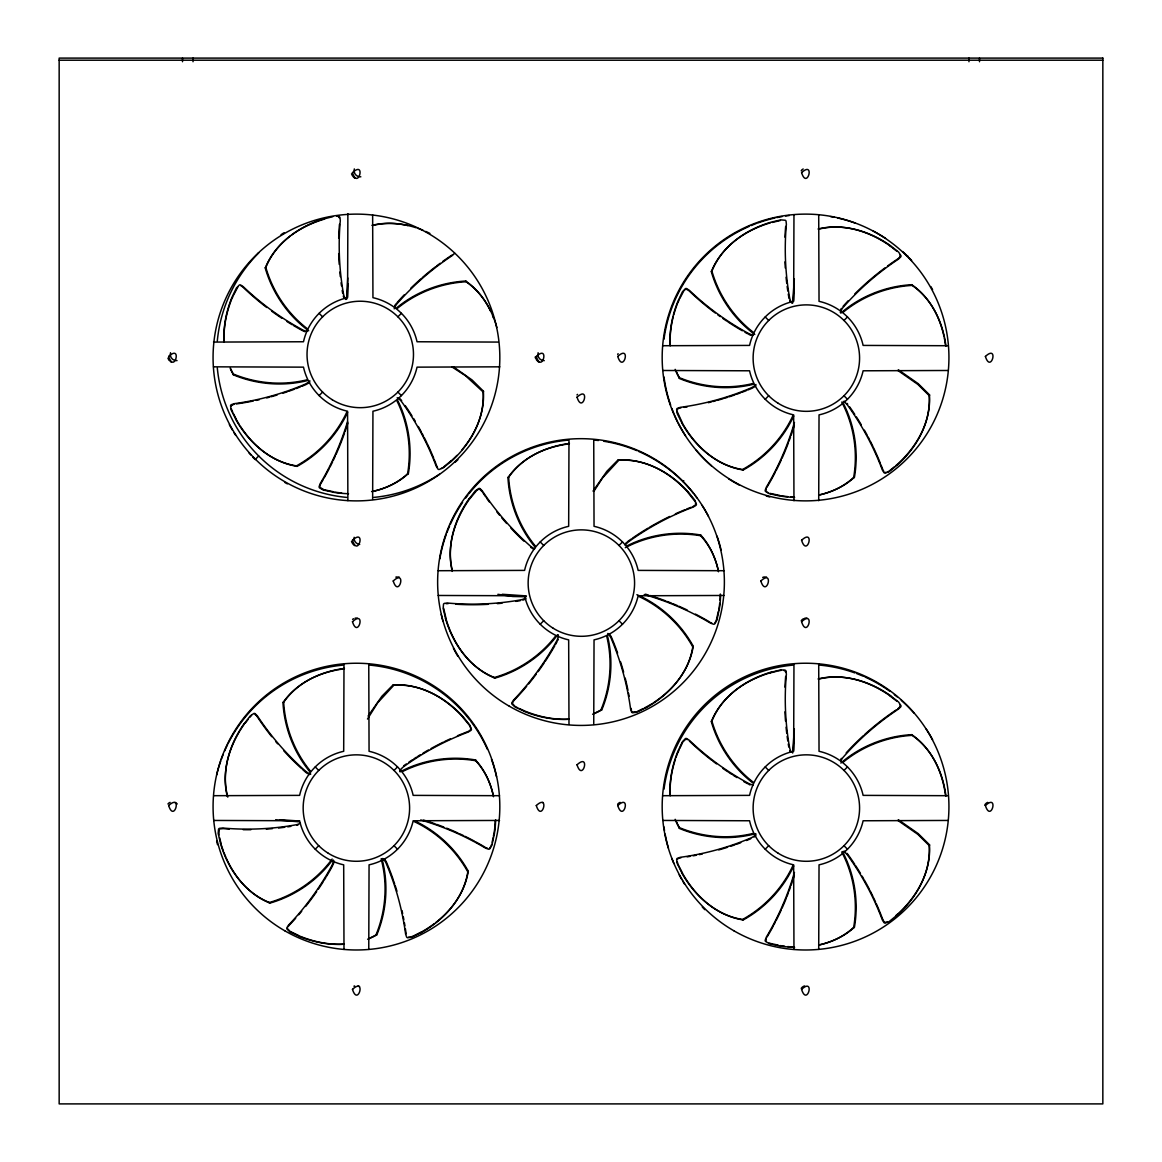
<?xml version="1.0" encoding="UTF-8"?>
<svg xmlns="http://www.w3.org/2000/svg" width="1162" height="1162" viewBox="0 0 1162 1162"><rect width="100%" height="100%" fill="white"/><g stroke="black" fill="none" stroke-linecap="round" stroke-linejoin="round"><path stroke-width="1.5" d="M347.758 277.936L346.596 299.404M347.946 283.63L347.365 296.833M794.024 287.275L793.443 300.479M794.024 737.231L793.443 750.434M794.329 278.924L792.673 303.05M794.329 728.879L792.673 753.02M492.165 842.29L493.08 837.773M493.4 836.262L493.748 834.505M494.024 835.289L491.918 845.195L489.696 848.928A2.121 2.048 0.5 0 1 488.606 849.233L485.585 848.144A276.048 276.048 0 0 0 420.731 819.951M718.377 611.285L716.329 620.29M719.002 610.311L716.896 620.217L714.674 623.95A2.121 2.048 0.5 0 1 713.584 624.255L710.563 623.166A276.048 276.048 0 0 0 644.227 594.537M320.087 485.28L319.884 486.399A2.121 2.048 -89.5 0 0 320.175 487.488L323.907 489.71L333.814 491.831M491.642 844.411L491.061 846.009M766.31 488.548L765.961 490.059A2.121 2.048 -89.5 0 0 766.252 491.148M766.31 938.518L765.961 940.014A2.121 2.048 -89.5 0 0 766.252 941.104M232.211 298.111L232.952 296.47M233.591 295.075L237.847 286.941M678.288 301.757L679.029 300.13M679.668 298.721L683.924 290.602M678.288 751.727L679.029 750.086M679.668 748.677L682.559 742.533M346.872 411.973C336.326 434.777 318.228 453.921 296.208 466.006L296.92 466.456C318.94 454.371 337.024 435.213 347.583 412.408M792.949 415.618C782.404 438.423 764.306 457.581 742.3 469.666L742.997 470.102C765.017 458.017 783.101 438.873 793.661 416.069M792.949 865.574C782.404 888.378 764.306 907.537 742.3 919.621L742.997 920.057C765.017 907.972 783.101 888.828 793.661 866.024M716.039 621.031L715.08 622.6M367.482 719.06L377.635 702.836L393.991 685.057L393.206 684.781L381.891 696.27L368.078 716.082M320.581 484.147L320.973 483.392A276.048 276.048 0 0 0 323.312 479.398M766.847 487.415L767.051 487.038A276.048 276.048 0 0 0 775.286 472.222M513.081 701.688L512.631 702.749A2.121 2.048 -76.6 0 0 512.674 703.867L515.042 706.394M454.72 253.185L452.425 255.437A276.048 276.048 0 0 0 396.838 303.936A16.137 16.137 0 0 0 394.208 308.831M219.124 829.668L218.935 835.013M593.056 491.105L606.869 471.293L618.184 459.803L618.968 460.079L602.613 477.858L593.84 491.381M490.756 846.648L489.768 847.911M288.103 926.666L289.382 925.025A276.048 276.048 0 0 0 295.671 918.227M683.024 741.748L685.551 739.381A2.121 2.048 13.4 0 1 686.684 739.337L687.381 739.598M899.78 707.033L897.674 708.951M513.299 701.354L514.083 700.366M244.18 723.81L250.382 715.807L253.999 713.41A2.121 2.048 26.3 0 1 255.103 713.613L257.354 715.894A276.048 276.048 0 0 0 305.867 771.481A16.137 16.137 0 0 0 310.762 774.11M245.167 723.214L247.971 719.539M469.157 498.832L475.36 490.829L478.976 488.418A2.121 2.048 26.3 0 1 480.08 488.636L482.332 490.916A276.048 276.048 0 0 0 530.845 546.503A16.137 16.137 0 0 0 534.694 548.74M332.143 859.038C316.703 879.983 294.131 895.452 269.119 902.569L269.715 903.164C293.855 896.28 315.759 881.638 331.126 861.754M555.509 636.18C540.156 656.065 518.252 670.706 494.097 677.591L494.692 678.187C519.704 671.07 542.276 655.6 557.716 634.655M249.612 717.404L251.5 715.443M899.562 257.383L898.691 258.225M252.72 456.986L255.219 459.484L258.719 455.983M319.114 395.588L322.615 392.088M397.898 316.819L401.398 313.319M315.236 849.204L318.737 845.704M394.02 770.435L397.52 766.935M540.214 624.226L543.729 620.726M618.997 545.457L622.498 541.942M682.907 481.533L683.764 480.676M765.206 399.249L768.707 395.748M843.975 320.465L847.476 316.965M908.103 256.337L907.885 256.555A143.594 143.594 0 0 0 902.642 251.602M704.738 909.657L704.782 909.614A143.594 143.594 0 0 1 702.284 907.014M765.206 849.204L768.707 845.704M843.975 770.435L847.476 766.935M396.823 307.741C416.228 291.764 440.834 282.366 465.918 281.03L466.354 281.741C441.284 283.078 416.679 292.475 397.273 308.438M451.176 460.777L443.347 467.197M450.9 461.561L443.071 467.995L439.004 469.521A2.121 2.048 39.1 0 1 437.972 469.085L436.287 466.354A276.048 276.048 0 0 0 401.369 401.355A16.137 16.137 0 0 0 397.172 397.709M840.867 313.101C860.577 296.121 886.025 286.055 911.996 284.69L912.446 285.387C887.361 286.724 862.756 296.136 843.351 312.099M894.696 466.572L889.424 470.857M895.873 465.584L897.253 464.437A105.96 81.282 -20.3 0 0 929.455 394.964M896.977 465.221L889.148 471.641L885.081 473.181A2.121 2.048 39.1 0 1 884.05 472.731L882.365 470A276.048 276.048 0 0 0 847.447 405.015A16.137 16.137 0 0 0 843.263 401.369M840.867 763.056C860.577 746.077 886.025 736.011 911.996 734.645L912.446 735.343C887.361 736.679 862.756 746.091 843.351 762.054M895.873 915.54L897.253 914.392M896.977 915.177L889.148 921.597L885.081 923.136A2.121 2.048 39.1 0 1 884.05 922.686L882.365 919.955A276.048 276.048 0 0 0 847.447 854.971A16.137 16.137 0 0 0 843.263 851.325M477.03 490.03L469.07 499.66A105.96 81.282 -33.1 0 0 452.265 571.384M898.357 258.487L897.674 258.995A276.048 276.048 0 0 0 887.536 266.011M451.945 255.088L451.597 255.335A276.048 276.048 0 0 0 442.707 261.465M694.339 505.848L695.196 505.092A2.121 2.048 -50.9 0 0 695.646 504.061L695.501 502.652M534.636 546.518C518.673 527.112 509.276 502.507 507.939 477.422L508.636 476.986C509.973 502.057 519.385 526.677 535.348 546.067M684.767 289.832L685.551 289.425A2.121 2.048 13.4 0 1 686.684 289.382L687.73 289.832M469.012 731.043L470.218 730.07A2.121 2.048 -50.9 0 0 470.668 729.039M442.591 467.705L441.255 468.388M888.669 471.351L887.347 472.048M232.226 404.942L234.128 404.289M693.99 506.066L692.465 506.777M643.37 708.486L637.27 711.493M644.736 707.789L646.333 706.975A105.96 81.282 -7.4 0 0 651.824 703.852M645.898 707.687L636.834 712.204L632.52 712.8A2.121 2.048 52 0 1 631.62 712.132L630.588 709.096A276.048 276.048 0 0 0 611.009 637.967A16.137 16.137 0 0 0 607.726 633.479M414.282 935.57L421.356 931.953M420.92 932.665L411.856 937.182L407.542 937.778A2.121 2.048 52 0 1 406.642 937.109L405.611 934.074A276.048 276.048 0 0 0 386.016 862.945A16.137 16.137 0 0 0 382.748 858.457M627.407 545.675C649.878 534.433 675.964 530.743 700.701 535.014A105.96 81.282 -58.8 0 1 718.479 571.748M625.301 547.68C648.309 535.508 675.354 531.368 700.976 535.798L700.701 535.014M400.048 771.873C423.055 759.701 450.101 755.561 475.723 759.992L475.999 760.776C451.263 756.506 425.176 760.195 402.706 771.452M477.538 489.696L478.889 489.26A2.121 2.048 26.3 0 1 479.993 489.463L482.245 491.744M468.257 731.421L467.487 731.755A276.048 276.048 0 0 0 463.173 733.425M413.236 936.064L410.68 937.022M678.637 408.414L681.034 407.775M219.981 828.942L223.177 828.608A276.048 276.048 0 0 0 229.321 829.087M887.347 922.003L885.357 922.352A2.121 2.048 39.1 0 1 884.631 922.105M636.427 711.812L632.97 712.088A2.121 2.048 52 0 1 632.317 711.696M679.392 858.093L681.034 857.73M325.07 218.63L332.782 216.684M772.294 222.436L780.399 220.475M306.942 379.843C282.54 385.813 256.279 383.605 233.112 373.932L233.199 374.76C256.381 384.448 282.627 386.641 307.044 380.671M753.02 383.504C728.618 389.473 702.371 387.266 679.189 377.592L679.291 378.42C702.458 388.093 728.705 390.301 753.121 384.332M771.147 672.232L780.995 669.849L785.323 670.227A2.121 2.048 64.8 0 1 786.049 671.07L786.383 674.265A276.048 276.048 0 0 0 789.652 747.965A16.137 16.137 0 0 0 791.264 752.119M770.551 672.827L776.768 671.258M753.02 833.459C728.618 839.429 702.371 837.221 679.189 827.547L679.291 828.375C703.271 838.398 730.578 840.387 755.707 833.633M778.264 670.881L781.3 670.314M409.997 937.168L408.399 937.182M886.243 472.382L885.357 472.397M446.063 603.659L448.154 603.63M526.401 595.917L502.26 594.276M526.299 596.745L512.849 596.498L497.888 594.319M298.75 820.968L279.955 819.747M298.663 821.795L275.641 819.791M59.16 60.206L1102.84 60.206M213.517 342.078L303.485 341.759A58.173 58.173 0 0 1 347.569 297.675L347.874 213.619M498.004 342.078L417.042 341.759A58.173 58.173 0 0 0 372.944 297.675L372.639 214.897M663.197 345.724L749.563 345.419A58.173 58.173 0 0 1 793.646 301.336L793.966 214.955M947.684 345.724L863.119 345.419A58.173 58.173 0 0 0 819.036 301.336L818.716 214.955M213.517 366.829L303.485 367.148A58.173 58.173 0 0 0 347.569 411.232L347.874 500.648M499.805 366.829L417.042 367.148A58.173 58.173 0 0 1 372.944 411.232L372.639 499.399M663.197 370.489L749.563 370.794A58.173 58.173 0 0 0 793.646 414.892L793.966 500.735M947.684 370.489L863.119 370.794A58.173 58.173 0 0 1 819.036 414.892L818.716 500.735M438.219 570.716L524.585 570.397A58.173 58.173 0 0 1 568.668 526.313L568.988 439.948M723.984 570.716L638.141 570.397A58.173 58.173 0 0 0 594.043 526.313L593.738 439.948M438.219 595.467L524.585 595.772A58.173 58.173 0 0 0 568.668 639.87L568.988 724.434M723.984 595.467L638.141 595.772A58.173 58.173 0 0 1 594.043 639.87L593.738 724.434M213.764 795.694L299.607 795.374A58.173 58.173 0 0 1 343.691 751.291L343.996 663.662M499.529 795.694L413.164 795.374A58.173 58.173 0 0 0 369.066 751.291L368.761 663.662M663.197 795.694L749.563 795.374A58.173 58.173 0 0 1 793.646 751.291L793.966 663.662M947.684 795.694L863.119 795.374A58.173 58.173 0 0 0 819.036 751.291L818.716 663.662M213.764 820.445L299.607 820.764A58.173 58.173 0 0 0 343.691 864.848L343.996 949.412M499.529 820.445L413.164 820.764A58.173 58.173 0 0 1 369.066 864.848L368.761 949.412M663.197 820.445L749.563 820.764A58.173 58.173 0 0 0 793.646 864.848L793.966 949.412M947.684 820.445L863.119 820.764A58.173 58.173 0 0 1 819.036 864.848L818.716 949.412M336.602 216.059L339.246 216.611A2.121 2.048 64.8 0 1 339.972 217.468L340.306 220.649A276.048 276.048 0 0 0 343.574 294.364A16.137 16.137 0 0 0 345.768 299.462M779.891 495.477L769.985 493.371M333.029 492.107L323.123 489.986L319.39 487.764A2.121 2.048 -89.5 0 1 319.1 486.675L320.175 483.653A276.048 276.048 0 0 0 347.511 421.762M773.616 944.154L778.133 945.084M772.105 943.849L769.128 943.036M487.59 848.347L486.065 847.752M783.914 670.445L784.728 670.808A2.121 2.048 64.8 0 1 785.468 671.665L785.701 672.377M240.955 285.837L241.986 286.404M711.812 623.122L710.287 622.382M636.892 594.668C660.742 605.053 680.845 623.631 693.351 646.421L692.915 647.132C680.83 625.112 661.672 607.029 638.868 596.469M519.182 708.486L525.021 711.129A105.96 81.282 44 0 0 569.089 719.191M524.178 711.231L514.998 706.961L511.846 703.954A2.121 2.048 -76.6 0 1 511.803 702.836L513.531 700.134A276.048 276.048 0 0 0 556.932 640.48A16.137 16.137 0 0 0 558.399 635.12M414.34 820.75C437.144 831.295 456.288 849.393 468.373 871.398L467.937 872.11C455.853 850.09 436.694 832.007 413.89 821.447M298.402 935.366L290.064 931.372L287.697 928.845M299.2 936.209L290.021 931.939L286.869 928.946A2.121 2.048 -76.6 0 1 286.825 927.813L288.554 925.112A276.048 276.048 0 0 0 331.954 865.458A16.137 16.137 0 0 0 333.421 860.098M517.773 707.847L515.826 706.859M768.387 492.79L767.24 492.165M255.015 714.441L255.945 715.109M898.313 369.806L918.14 383.62L929.615 394.935L929.339 395.719L917.864 384.404L898.037 370.591M453.383 366.843L472.062 379.959L483.537 391.289L483.261 392.073L465.497 375.704L451.96 366.931M898.313 819.762L918.14 833.575L929.615 844.89L929.339 845.675L917.864 834.36L898.037 820.546M889.758 245.807L891.196 246.896M892.416 247.84L896.991 251.341M890.586 695.864L898.604 702.066L901 705.697A2.121 2.048 -63.7 0 1 900.797 706.801L898.502 709.038A276.048 276.048 0 0 0 842.915 757.551A16.137 16.137 0 0 0 840.678 761.4M889.758 695.777L896.991 701.296M753.237 332.259C733.353 316.892 718.712 295.003 711.827 270.848L711.246 271.443C718.363 296.455 733.832 319.027 754.777 334.467M307.16 328.599C287.275 313.246 272.634 291.342 265.749 267.187L265.168 267.783C272.286 292.795 287.755 315.367 308.7 330.807M753.237 782.215C733.353 766.862 718.712 744.958 711.827 720.803L711.246 721.399C718.131 745.554 732.772 767.443 752.656 782.81M688.398 290.297L689.386 291.11A276.048 276.048 0 0 0 715.269 312.985M242.321 286.651L243.308 287.464A276.048 276.048 0 0 0 266.737 307.48M765.206 316.965L768.707 320.465M843.975 395.748L847.476 399.249M258.487 252.691L258.705 252.909A143.594 143.594 0 0 0 217.309 340.945M319.114 313.319L322.615 316.819M397.898 392.088L401.398 395.588M540.214 541.942L543.729 545.457M618.997 620.726L622.498 624.226M765.206 766.935L768.707 770.435M843.975 845.704L847.476 849.204M315.236 766.935L318.737 770.435M394.02 845.704L397.52 849.204M256.221 715.4L257.005 716.388M687.686 492.165L695.007 501.447M462.708 717.143L468.518 724.158M310.37 771.045C294.407 751.654 284.995 727.034 283.659 701.964L282.962 702.414C284.298 727.485 293.695 752.09 309.658 771.495M883.803 471.409L882.989 469.985M883.803 921.364L882.815 919.563M469.128 724.986L469.622 725.742M437.493 467.429L436.563 465.555A276.048 276.048 0 0 0 434.327 459.818M843.743 404.158C855 426.628 858.689 452.715 854.404 477.451L853.62 477.727C858.064 452.105 853.925 425.06 841.753 402.052M682.457 423.084L677.228 411.726M681.745 422.648L677.214 413.585L676.633 409.271A2.121 2.048 -38 0 1 677.301 408.37L680.336 407.339A276.048 276.048 0 0 0 751.465 387.745A16.137 16.137 0 0 0 755.954 384.477M842.537 851.731C854.709 874.739 858.849 901.785 854.404 927.407L853.62 927.683C858.064 902.061 853.925 875.015 841.753 852.007M679.538 867.331L682.457 873.04M681.745 872.604L677.214 863.54L676.633 859.226A2.121 2.048 -38 0 1 677.301 858.326L680.336 857.295A276.048 276.048 0 0 0 751.465 837.715A16.137 16.137 0 0 0 755.954 834.432M397.665 400.498C408.922 422.968 412.612 449.055 408.327 473.805L407.542 474.081C411.827 449.331 408.123 423.244 396.881 400.774M233.46 413.716L236.365 419.438M235.668 418.988L231.136 409.925L230.555 405.625A2.121 2.048 -38 0 1 231.209 404.71L234.259 403.679A276.048 276.048 0 0 0 305.388 384.099A16.137 16.137 0 0 0 309.876 380.831M678.332 864.92L678.84 865.966M232.763 412.35L231.296 408.763M470.029 726.424L470.654 728.153M677.925 863.976L677.228 861.681M899.954 254.768L900.172 255.64A2.121 2.048 -63.7 0 1 899.969 256.744M899.954 704.724L900.172 705.595A2.121 2.048 -63.7 0 1 899.969 706.699M631.518 710.418L631.024 708.384M446.121 618.867L443.608 608.133M445.525 618.286L443.143 608.438L443.521 604.109A2.121 2.048 -25.2 0 1 444.363 603.368L447.559 603.034A276.048 276.048 0 0 0 521.259 599.781A16.137 16.137 0 0 0 525.413 598.154M219.574 837.628L221.143 843.844M220.548 843.263L218.151 833.415L218.543 829.087A2.121 2.048 -25.2 0 1 219.386 828.346L222.581 828.012A276.048 276.048 0 0 0 296.281 824.759A16.137 16.137 0 0 0 300.435 823.146M607.581 636.311C613.551 660.713 611.343 686.96 601.669 710.142L600.841 710.229C610.515 687.062 612.723 660.815 606.753 636.398M381.949 858.703C388.704 883.832 386.714 911.124 376.691 935.119L375.863 935.207C385.886 911.211 387.876 883.919 381.121 858.791M406.134 933.783L406.046 933.362A276.048 276.048 0 0 0 405.393 928.787M979.493 58.1L979.493 61.731M968.963 58.1L968.963 61.731M193.037 58.1L193.037 61.717M182.507 58.1L182.507 61.717M679.421 378.318A105.96 81.282 -46 0 1 675.18 369.356M670.227 345.84A105.96 81.282 -46 0 1 673.277 316.514M673.669 315.033A105.96 81.282 -46 0 1 678.158 301.742M679.334 377.49A105.96 81.282 -46 0 1 676.357 371.608M670.14 345.012A105.96 81.282 -46 0 1 678.071 300.914L682.472 291.749L685.464 288.597A2.121 2.048 13.4 0 1 686.582 288.554L689.284 290.282A276.048 276.048 0 0 0 748.953 333.683A16.137 16.137 0 0 0 753.194 335.005M747.689 333.784A276.048 276.048 0 0 1 744.987 332.288M742.315 330.763A276.048 276.048 0 0 1 727.891 321.845M726.599 320.988A276.048 276.048 0 0 1 722.779 318.388M720.266 316.616A276.048 276.048 0 0 1 717.753 314.815M751.117 335.324A16.137 16.137 0 0 1 749.04 334.511M818.048 229.016A105.96 81.282 56.9 0 1 889.816 245.69M818.876 229.103A105.96 81.282 56.9 0 1 890.644 245.778L898.604 252.11L901 255.727A2.121 2.048 -63.7 0 1 900.797 256.831L898.502 259.082A276.048 276.048 0 0 0 842.915 307.596A16.137 16.137 0 0 0 840.3 312.491M843.104 306.347A276.048 276.048 0 0 1 848.304 300.638M854.738 294.001A276.048 276.048 0 0 1 885.052 267.841M840.838 309.339A16.137 16.137 0 0 1 841.433 308.395M711.405 271.487A105.96 81.282 5.4 0 1 770.493 222.755M712.001 270.891A105.96 81.282 5.4 0 1 771.089 222.16L780.995 219.879L785.323 220.272A2.121 2.048 64.8 0 1 786.049 221.114L786.383 224.31A276.048 276.048 0 0 0 789.652 298.009A16.137 16.137 0 0 0 791.845 303.122M789.056 298.605A276.048 276.048 0 0 1 788.272 294.044M787.792 290.994A276.048 276.048 0 0 1 787.139 286.418M786.747 283.368A276.048 276.048 0 0 1 786.064 277.239M785.294 268.015A276.048 276.048 0 0 1 784.96 261.857M784.96 237.208A276.048 276.048 0 0 1 785.657 226.43M790.16 301.757A16.137 16.137 0 0 1 789.724 300.74M929.179 395.748A105.96 81.282 -20.3 0 1 897.093 465.294M849.524 406.729A276.048 276.048 0 0 1 854.738 414.369M856.423 416.955A276.048 276.048 0 0 1 861.289 424.813M864.383 430.143A276.048 276.048 0 0 1 867.36 435.547M868.087 436.912A276.048 276.048 0 0 1 869.525 439.643M870.222 441.008A276.048 276.048 0 0 1 872.952 446.542M873.621 447.936A276.048 276.048 0 0 1 880.418 463.464M880.985 464.902A276.048 276.048 0 0 1 882.641 469.216M844.469 401.195A16.137 16.137 0 0 1 845.355 401.863M846.996 403.388A16.137 16.137 0 0 1 847.723 404.231M911.909 284.835A105.96 81.282 -71.7 0 1 943.951 336.341M944.27 337.851A105.96 81.282 -71.7 0 1 945.519 345.477M912.359 285.547A105.96 81.282 -71.7 0 1 945.97 346.174M677.33 409.721A2.121 2.048 -38 0 1 677.998 408.806M743.012 469.942A105.96 81.282 82.6 0 1 682.355 423.171M742.3 469.492A105.96 81.282 82.6 0 1 681.644 422.736M752.163 388.195A276.048 276.048 0 0 1 747.892 389.967M746.469 390.548A276.048 276.048 0 0 1 742.155 392.233M740.717 392.771A276.048 276.048 0 0 1 736.374 394.354M734.921 394.877A276.048 276.048 0 0 1 729.068 396.838M727.601 397.302A276.048 276.048 0 0 1 724.667 398.217M723.185 398.668A276.048 276.048 0 0 1 717.259 400.367M715.777 400.774A276.048 276.048 0 0 1 712.785 401.558M711.304 401.95A276.048 276.048 0 0 1 708.297 402.677M687.134 406.889A276.048 276.048 0 0 1 684.098 407.354M755.852 385.697A16.137 16.137 0 0 1 753.15 387.672M854.288 477.35A105.96 81.282 31.2 0 1 819.457 494.852M793.864 497.045A105.96 81.282 31.2 0 1 790.785 496.871M787.691 496.624A105.96 81.282 31.2 0 1 781.46 495.854M853.489 477.626A105.96 81.282 31.2 0 1 818.658 495.128M794.619 497.365A105.96 81.282 31.2 0 1 779.121 495.883L769.2 493.647L765.467 491.424A2.121 2.048 -89.5 0 1 765.177 490.335L766.266 487.314A276.048 276.048 0 0 0 794.459 422.46M794.372 425.147A276.048 276.048 0 0 1 792.528 431.029M792.048 432.496A276.048 276.048 0 0 1 791.061 435.416M790.552 436.868A276.048 276.048 0 0 1 788.983 441.211M788.446 442.664A276.048 276.048 0 0 1 781.982 458.336M781.358 459.745A276.048 276.048 0 0 1 775.998 470.857M769.752 496.958A143.594 143.594 0 0 1 766.281 496M739.54 485.222A143.594 143.594 0 0 1 728.632 478.86M711.376 465.817A143.594 143.594 0 0 1 696.27 450.333M685.58 435.808A143.594 143.594 0 0 1 678.405 423.302M677.591 421.69A143.594 143.594 0 0 1 674.556 415.139M673.858 413.469A143.594 143.594 0 0 1 671.854 408.443M670.634 405.044A143.594 143.594 0 0 1 663.996 376.996M663.996 339.217A143.594 143.594 0 0 1 749.316 226.329M750.972 225.617A143.594 143.594 0 0 1 756.012 223.627M757.697 223.002A143.594 143.594 0 0 1 775.01 217.977M776.782 217.599A143.594 143.594 0 0 1 782.099 216.582M785.657 216.016A143.594 143.594 0 0 1 789.23 215.536M830.583 216.582A143.594 143.594 0 0 1 834.127 217.236M837.657 217.977A143.594 143.594 0 0 1 854.971 223.002M873.127 231.006A143.594 143.594 0 0 1 885.546 238.341M909.134 257.862A143.594 143.594 0 0 1 911.633 260.477M930.835 286.578A143.594 143.594 0 0 1 932.592 289.73M617.632 354.323A6.188 6.188 0 0 1 618.155 353.727M801.214 170.814A6.188 6.188 0 0 1 801.693 170.204M802.245 169.652A6.188 6.188 0 0 1 803.189 168.969M233.344 374.658A105.96 81.282 -46 0 1 230.381 368.775M224.15 342.18A105.96 81.282 -46 0 1 232.08 298.082M233.242 373.83A105.96 81.282 -46 0 1 230.279 367.947M224.063 341.352A105.96 81.282 -46 0 1 231.993 297.254L236.38 288.089L239.387 284.951A2.121 2.048 13.4 0 1 240.505 284.908L243.207 286.636A276.048 276.048 0 0 0 302.861 330.037A16.137 16.137 0 0 0 307.117 331.359M302.962 330.865A276.048 276.048 0 0 1 293.565 325.549M292.243 324.764A276.048 276.048 0 0 1 286.985 321.54M281.814 318.199A276.048 276.048 0 0 1 271.676 311.169M305.04 331.664A16.137 16.137 0 0 1 303.994 331.301M372.799 225.457A105.96 81.282 56.9 0 1 415.981 227.708M417.39 228.173A105.96 81.282 56.9 0 1 422.968 230.265M425.742 231.441A105.96 81.282 56.9 0 1 429.882 233.388M371.971 225.355A105.96 81.282 56.9 0 1 407.775 225.559M397.026 302.686A276.048 276.048 0 0 1 404.332 294.756M410.854 288.176A276.048 276.048 0 0 1 421.022 278.749M422.169 277.733A276.048 276.048 0 0 1 435.285 266.969M436.505 266.04A276.048 276.048 0 0 1 440.209 263.266M394.76 305.693A16.137 16.137 0 0 1 396.01 303.848M338.65 217.207A2.121 2.048 64.8 0 1 339.188 217.73M265.328 267.826A105.96 81.282 5.4 0 1 290.544 235.828M291.706 234.956A105.96 81.282 5.4 0 1 324.416 219.095M265.924 267.245A105.96 81.282 5.4 0 1 324.997 218.514M342.717 293.434A276.048 276.048 0 0 1 342.194 290.384M341.497 285.823A276.048 276.048 0 0 1 341.062 282.773M340.306 276.643A276.048 276.048 0 0 1 339.841 272.039M339.217 264.37A276.048 276.048 0 0 1 338.708 253.577M338.708 238.166A276.048 276.048 0 0 1 339.464 224.324M344.083 298.111A16.137 16.137 0 0 1 343.269 296.019M483.377 391.318A105.96 81.282 -20.3 0 1 462.098 449.665M456.927 455.402A105.96 81.282 -20.3 0 1 451.277 460.849M483.101 392.102A105.96 81.282 -20.3 0 1 451.001 461.648M405.204 405.611A276.048 276.048 0 0 1 411.987 415.909M413.614 418.523A276.048 276.048 0 0 1 415.212 421.167M418.305 426.498A276.048 276.048 0 0 1 421.283 431.886M422.009 433.252A276.048 276.048 0 0 1 423.433 435.982M424.145 437.362A276.048 276.048 0 0 1 426.875 442.882M427.543 444.276A276.048 276.048 0 0 1 433.76 458.38M399.278 398.203A16.137 16.137 0 0 1 401.645 400.57M465.831 281.175A105.96 81.282 -71.7 0 1 490.654 311.242M492.572 315.556A105.96 81.282 -71.7 0 1 493.661 318.301M466.282 281.887A105.96 81.282 -71.7 0 1 496.871 327.51M231.253 406.061A2.121 2.048 -38 0 1 231.921 405.16M296.935 466.282A105.96 81.282 82.6 0 1 240.331 426.236M239.488 424.914A105.96 81.282 82.6 0 1 236.278 419.526M296.223 465.831A105.96 81.282 82.6 0 1 235.566 419.075M306.085 384.535A276.048 276.048 0 0 1 301.815 386.321M300.392 386.888A276.048 276.048 0 0 1 296.078 388.573M294.64 389.125A276.048 276.048 0 0 1 288.844 391.216M287.377 391.725A276.048 276.048 0 0 1 282.991 393.177M277.108 395.022A276.048 276.048 0 0 1 271.182 396.721M269.7 397.128A276.048 276.048 0 0 1 266.708 397.912M259.228 399.728A276.048 276.048 0 0 1 256.206 400.396M253.2 401.021A276.048 276.048 0 0 1 236.482 403.911M309.775 382.037A16.137 16.137 0 0 1 307.073 384.012M408.196 473.689A105.96 81.282 31.2 0 1 371.593 491.584M341.599 492.964A105.96 81.282 31.2 0 1 335.382 492.209M407.412 473.965A105.96 81.282 31.2 0 1 372.581 491.482M348.527 493.705A105.96 81.282 31.2 0 1 333.044 492.238M347.845 422.968A276.048 276.048 0 0 1 344.969 431.756M344.475 433.208A276.048 276.048 0 0 1 335.905 454.691M335.266 456.085A276.048 276.048 0 0 1 333.32 460.283M332.652 461.677A276.048 276.048 0 0 1 329.921 467.197M329.209 468.577A276.048 276.048 0 0 1 324.067 478.061M457.886 459.745A143.594 143.594 0 0 1 455.213 462.156M439.468 474.212A143.594 143.594 0 0 1 373.772 497.409M346.741 497.409A143.594 143.594 0 0 1 217.309 367.962M281.044 234.695A143.594 143.594 0 0 1 284.08 232.734M287.334 483.871A148.547 148.547 0 0 1 284.646 482.317M255.219 459.484A148.547 148.547 0 0 1 253.04 457.262M250.919 454.996A148.547 148.547 0 0 1 248.842 452.686M235.683 435.358A148.547 148.547 0 0 1 234.012 432.729M232.4 430.071A148.547 148.547 0 0 1 229.35 424.653M177.031 360.612A6.188 6.188 0 0 1 170.509 352.725M171.235 362.137A9.281 9.281 0 0 1 170.306 361.411M169.478 360.598A9.281 9.281 0 0 1 169.115 360.147M168.766 359.668A9.281 9.281 0 0 1 167.924 358.143M544.266 360.641A6.188 6.188 0 0 1 538.122 352.725M538.848 362.137A9.281 9.281 0 0 1 537.498 361.019M537.105 360.598A9.281 9.281 0 0 1 536.394 359.668M535.798 358.666A9.281 9.281 0 0 1 535.159 357.039M360.845 176.813A6.188 6.188 0 0 1 354.308 168.911M355.035 178.323A9.281 9.281 0 0 1 351.52 173.792M359.683 544.426A6.188 6.188 0 0 1 354.149 537.294M354.57 545.603A9.281 9.281 0 0 1 352.58 543.482M352.26 542.988A9.281 9.281 0 0 1 351.52 541.405M679.421 828.274A105.96 81.282 -46 0 1 675.18 819.312M670.227 795.796A105.96 81.282 -46 0 1 675.456 759.062M675.95 757.58A105.96 81.282 -46 0 1 678.158 751.698M679.334 827.446A105.96 81.282 -46 0 1 676.357 821.563M670.14 794.968A105.96 81.282 -46 0 1 678.071 750.87L682.472 741.705L685.464 738.553A2.121 2.048 13.4 0 1 686.582 738.509L689.284 740.238A276.048 276.048 0 0 0 748.953 783.638A16.137 16.137 0 0 0 753.194 784.975M747.689 783.74A276.048 276.048 0 0 1 743.651 781.489M736.998 777.581A276.048 276.048 0 0 1 733.062 775.141M731.769 774.328A276.048 276.048 0 0 1 729.17 772.657M727.891 771.8A276.048 276.048 0 0 1 722.779 768.343M716.518 763.87A276.048 276.048 0 0 1 712.814 761.095M711.58 760.151A276.048 276.048 0 0 1 689.386 741.065M750.071 784.916A16.137 16.137 0 0 1 749.04 784.466M818.048 678.971A105.96 81.282 56.9 0 1 889.816 695.646M818.876 679.058A105.96 81.282 56.9 0 1 890.644 695.747M846.197 752.86A276.048 276.048 0 0 1 863.656 735.444M864.789 734.413A276.048 276.048 0 0 1 896.396 709.808M840.838 759.309A16.137 16.137 0 0 1 841.433 758.365M711.405 721.442A105.96 81.282 5.4 0 1 770.493 672.711M712.001 720.847A105.96 81.282 5.4 0 1 771.089 672.115M788.795 747.035A276.048 276.048 0 0 1 788.272 744M787.792 740.949A276.048 276.048 0 0 1 787.139 736.374M786.747 733.324A276.048 276.048 0 0 1 786.064 727.194M785.512 721.05A276.048 276.048 0 0 1 784.96 711.812M784.96 687.163A276.048 276.048 0 0 1 785.657 676.386M790.16 751.712A16.137 16.137 0 0 1 789.724 750.696M929.455 844.919A105.96 81.282 -20.3 0 1 897.369 914.465M929.179 845.718A105.96 81.282 -20.3 0 1 897.093 915.249M854.738 864.325A276.048 276.048 0 0 0 847.723 854.186A16.137 16.137 0 0 0 846.996 853.344M855.581 865.617A276.048 276.048 0 0 1 860.49 873.446M862.073 876.104A276.048 276.048 0 0 1 863.627 878.762M864.383 880.113A276.048 276.048 0 0 1 869.525 889.598M870.222 890.963A276.048 276.048 0 0 1 872.952 896.498M873.621 897.892A276.048 276.048 0 0 1 875.567 902.075M876.206 903.484A276.048 276.048 0 0 1 882.641 919.171M844.469 851.15A16.137 16.137 0 0 1 845.355 851.819M911.909 734.791A105.96 81.282 -71.7 0 1 945.519 795.433M912.359 735.502A105.96 81.282 -71.7 0 1 945.97 796.13M677.504 859.328A2.121 2.048 -38 0 1 677.998 858.776M743.012 919.897A105.96 81.282 82.6 0 1 682.355 873.127M742.3 919.447A105.96 81.282 82.6 0 1 681.644 872.691M750.754 838.746A276.048 276.048 0 0 1 746.469 840.504M740.717 842.726A276.048 276.048 0 0 1 736.374 844.309M734.921 844.832A276.048 276.048 0 0 1 730.535 846.314M727.601 847.258A276.048 276.048 0 0 1 718.741 849.916M702.284 854.012A276.048 276.048 0 0 1 699.277 854.636M696.256 855.247A276.048 276.048 0 0 1 693.22 855.813M690.184 856.336A276.048 276.048 0 0 1 687.134 856.844M755.852 835.652A16.137 16.137 0 0 1 754.094 837.032M854.288 927.305A105.96 81.282 31.2 0 1 819.457 944.822M793.864 947.001A105.96 81.282 31.2 0 1 787.691 946.58M784.582 946.246A105.96 81.282 31.2 0 1 779.905 945.577M853.489 927.581A105.96 81.282 31.2 0 1 818.658 945.098M794.619 947.321A105.96 81.282 31.2 0 1 779.121 945.853L769.2 943.602L765.467 941.38A2.121 2.048 -89.5 0 1 765.177 940.29L766.266 937.269A276.048 276.048 0 0 0 794.459 872.415M794.372 875.102A276.048 276.048 0 0 1 792.528 880.985M792.048 882.452A276.048 276.048 0 0 1 791.061 885.371M790.552 886.824A276.048 276.048 0 0 1 788.983 891.181M788.446 892.619A276.048 276.048 0 0 1 786.776 896.933M786.209 898.371A276.048 276.048 0 0 1 781.982 908.292M781.358 909.701A276.048 276.048 0 0 1 775.998 920.812M775.286 922.178A276.048 276.048 0 0 1 773.863 924.908M773.137 926.274A276.048 276.048 0 0 1 767.051 936.993M684.621 884.238A143.594 143.594 0 0 1 682.748 881.159M681.833 879.605A143.594 143.594 0 0 1 679.233 874.855M673.858 863.439A143.594 143.594 0 0 1 671.854 858.398M668.455 848.129A143.594 143.594 0 0 1 665.129 834.084M664.519 830.525A143.594 143.594 0 0 1 663.996 826.952M663.996 789.172A143.594 143.594 0 0 1 792.818 665.114M819.849 665.114A143.594 143.594 0 0 1 854.971 672.958M856.67 673.582A143.594 143.594 0 0 1 863.366 676.284M865.022 677.01A143.594 143.594 0 0 1 890.005 691.375M894.348 694.615A143.594 143.594 0 0 1 897.166 696.851M901.291 700.352A143.594 143.594 0 0 1 914.044 713.105M926.099 728.85A143.594 143.594 0 0 1 932.592 739.686M617.632 804.278A6.188 6.188 0 0 1 620.072 802.39M984.824 804.917A6.188 6.188 0 0 1 987.685 802.39M801.214 620.769A6.188 6.188 0 0 1 803.523 618.736M804.612 618.315A6.188 6.188 0 0 1 806.922 618.097M801.214 988.397A6.188 6.188 0 0 1 804.612 985.928M601.567 709.997A105.96 81.282 44 0 1 592.605 714.252M600.739 710.098A105.96 81.282 44 0 1 594.857 713.061M568.262 719.293A105.96 81.282 44 0 1 524.164 711.362M557.034 641.744A276.048 276.048 0 0 1 555.538 644.431M554.782 645.781A276.048 276.048 0 0 1 545.094 661.541M544.237 662.819A276.048 276.048 0 0 1 538.064 671.665M536.234 674.149A276.048 276.048 0 0 1 528.652 683.881M526.691 686.248A276.048 276.048 0 0 1 514.359 700.047M558.21 639.361A16.137 16.137 0 0 1 557.76 640.378M452.352 570.557A105.96 81.282 -33.1 0 1 469.027 498.788M523.888 541.129A276.048 276.048 0 0 1 510.83 528.042M506.676 523.481A276.048 276.048 0 0 1 501.621 517.656M499.645 515.289A276.048 276.048 0 0 1 496.726 511.701M489.26 501.882A276.048 276.048 0 0 1 486.573 498.12M485.701 496.857A276.048 276.048 0 0 1 483.101 493.037M533.576 549.118A16.137 16.137 0 0 1 532.603 548.595M531.644 547.999A16.137 16.137 0 0 1 530.743 547.331M494.736 678.012A105.96 81.282 -84.6 0 1 446.005 618.939M494.14 677.431A105.96 81.282 -84.6 0 1 445.409 618.344M520.329 600.638A276.048 276.048 0 0 1 515.768 601.393M502.013 603.194A276.048 276.048 0 0 1 497.409 603.644M488.185 604.313A276.048 276.048 0 0 1 455.838 604.211M526.008 598.75A16.137 16.137 0 0 1 522.929 600.071M618.213 459.978A105.96 81.282 69.7 0 1 687.759 492.063M619.012 460.254A105.96 81.282 69.7 0 1 688.543 492.339L694.891 500.285L696.43 504.337A2.121 2.048 -50.9 0 1 695.98 505.368L693.249 507.053A276.048 276.048 0 0 0 628.264 541.971A16.137 16.137 0 0 0 625.229 545.225M627.48 541.695A276.048 276.048 0 0 1 631.242 539.023M632.506 538.137A276.048 276.048 0 0 1 648.062 528.144M649.398 527.359A276.048 276.048 0 0 1 669.791 516.465M675.369 513.851A276.048 276.048 0 0 1 679.596 511.977M681.019 511.367A276.048 276.048 0 0 1 685.289 509.595M686.713 509.014A276.048 276.048 0 0 1 691.027 507.329M625.839 543.22A16.137 16.137 0 0 1 626.638 542.436M508.084 477.509A105.96 81.282 18.3 0 1 568.726 443.899M508.796 477.059A105.96 81.282 18.3 0 1 569.424 443.448M693.191 646.421A105.96 81.282 -7.4 0 1 653.131 703.01M692.741 647.118A105.96 81.282 -7.4 0 1 645.985 707.774M617.603 653.059A276.048 276.048 0 0 0 611.444 637.255A16.137 16.137 0 0 0 610.326 635.323M620.552 661.817A276.048 276.048 0 0 1 623.616 672.159M625.2 678.129A276.048 276.048 0 0 1 627.93 690.155M628.54 693.177A276.048 276.048 0 0 1 629.107 696.212M608.946 633.566A16.137 16.137 0 0 1 609.672 634.423M720.338 594.029A105.96 81.282 -58.8 0 1 720.004 600.188M719.714 603.296A105.96 81.282 -58.8 0 1 718.871 609.527M700.875 535.929A105.96 81.282 -58.8 0 1 718.392 570.76M720.614 594.813A105.96 81.282 -58.8 0 1 719.133 610.311M645.433 594.174A276.048 276.048 0 0 1 648.396 595.06M649.863 595.496A276.048 276.048 0 0 1 652.812 596.426M654.279 596.905A276.048 276.048 0 0 1 665.913 600.986M667.351 601.524A276.048 276.048 0 0 1 671.665 603.223M673.088 603.804A276.048 276.048 0 0 1 677.359 605.576M678.768 606.186A276.048 276.048 0 0 1 687.192 610.021M695.472 614.132A276.048 276.048 0 0 1 708.965 621.597M457.77 656.181A143.594 143.594 0 0 1 453.427 648.28M442.983 621.409A143.594 143.594 0 0 1 441.226 614.407M439.832 558.849A143.594 143.594 0 0 1 446.252 534.447M446.876 532.748A143.594 143.594 0 0 1 449.578 526.066M450.304 524.411A143.594 143.594 0 0 1 462.592 502.376M465.73 497.961A143.594 143.594 0 0 1 467.894 495.085M469.012 493.661A143.594 143.594 0 0 1 567.84 440.137M594.871 440.137A143.594 143.594 0 0 1 598.459 440.514M603.819 441.269A143.594 143.594 0 0 1 636.732 450.595M638.388 451.306A143.594 143.594 0 0 1 693.699 493.661M694.818 495.085A143.594 143.594 0 0 1 696.997 497.961M702.109 505.383A143.594 143.594 0 0 1 708.471 516.291M717.056 536.147A143.594 143.594 0 0 1 721.094 550.004M576.977 394.906A6.188 6.188 0 0 1 577.572 394.383M395.821 577.151A6.188 6.188 0 0 1 396.968 576.933M398.13 576.933A6.188 6.188 0 0 1 399.278 577.151M762.708 577.412A6.188 6.188 0 0 1 764.581 576.933M765.758 576.933A6.188 6.188 0 0 1 766.513 577.049M376.59 934.974A105.96 81.282 44 0 1 367.628 939.23M344.112 944.169A105.96 81.282 44 0 1 300.014 936.238M375.762 935.076A105.96 81.282 44 0 1 369.879 938.039M343.284 944.27A105.96 81.282 44 0 1 299.186 936.34M332.782 865.356A276.048 276.048 0 0 1 326.696 876.075M325.897 877.397A276.048 276.048 0 0 1 324.285 880.026M323.457 881.333A276.048 276.048 0 0 1 318.403 889.075M316.66 891.617A276.048 276.048 0 0 1 305.621 906.462M301.713 911.226A276.048 276.048 0 0 1 298.721 914.755M334.119 861.115A16.137 16.137 0 0 1 333.233 864.339M227.287 796.362A105.96 81.282 -33.1 0 1 239.677 731.159M240.49 729.838A105.96 81.282 -33.1 0 1 243.962 724.594M227.796 797.117A105.96 81.282 -33.1 0 1 244.049 723.766M302.323 769.244A276.048 276.048 0 0 0 305.766 772.309A16.137 16.137 0 0 0 307.625 773.572M301.176 768.198A276.048 276.048 0 0 1 283.76 750.754M277.645 743.811A276.048 276.048 0 0 1 275.655 741.458M271.748 736.679A276.048 276.048 0 0 1 257.267 716.722M309.615 774.546A16.137 16.137 0 0 1 308.598 774.095M269.758 902.99A105.96 81.282 -84.6 0 1 226.416 858.515M225.806 857.106A105.96 81.282 -84.6 0 1 224.048 852.821M223.496 851.354A105.96 81.282 -84.6 0 1 221.477 845.428M269.163 902.409A105.96 81.282 -84.6 0 1 220.431 843.322M290.79 826.371A276.048 276.048 0 0 1 287.74 826.836M284.69 827.257A276.048 276.048 0 0 1 278.575 828.012M272.431 828.622A276.048 276.048 0 0 1 266.287 829.102M250.89 829.697A276.048 276.048 0 0 1 243.178 829.683M297.951 825.049A16.137 16.137 0 0 1 296.876 825.34M393.235 684.955A105.96 81.282 69.7 0 1 462.781 717.041M394.034 685.231A105.96 81.282 69.7 0 1 463.565 717.317L469.913 725.262L471.452 729.315A2.121 2.048 -50.9 0 1 471.002 730.346L468.271 732.031A276.048 276.048 0 0 0 403.287 766.949A16.137 16.137 0 0 0 399.641 771.147M403.751 765.773A276.048 276.048 0 0 1 406.264 764M408.806 762.243A276.048 276.048 0 0 1 412.641 759.672M413.933 758.83A276.048 276.048 0 0 1 416.519 757.159M417.826 756.331A276.048 276.048 0 0 1 420.455 754.704M423.084 753.121A276.048 276.048 0 0 1 428.415 750.013M431.117 748.517A276.048 276.048 0 0 1 443.419 742.126M444.814 741.443A276.048 276.048 0 0 1 450.391 738.843M457.465 735.749A276.048 276.048 0 0 1 461.735 733.992M283.107 702.487A105.96 81.282 18.3 0 1 336.123 670.14M337.619 669.849A105.96 81.282 18.3 0 1 343.749 668.876M283.818 702.051A105.96 81.282 18.3 0 1 344.446 668.426M468.213 871.398A105.96 81.282 -7.4 0 1 435.692 922.613M434.486 923.543A105.96 81.282 -7.4 0 1 421.443 932.055M467.763 872.096A105.96 81.282 -7.4 0 1 421.007 932.752M393.148 879.489A276.048 276.048 0 0 0 386.467 862.233A16.137 16.137 0 0 0 384.695 859.401M393.642 880.941A276.048 276.048 0 0 1 394.63 883.861M395.109 885.328A276.048 276.048 0 0 1 396.939 891.21M401.994 910.601A276.048 276.048 0 0 1 402.648 913.622M403.258 916.644A276.048 276.048 0 0 1 403.839 919.665M404.391 922.701A276.048 276.048 0 0 1 404.913 925.736M475.621 760.122A105.96 81.282 -58.8 0 1 493.501 796.725M495.317 820.532A105.96 81.282 -58.8 0 1 493.879 834.505M475.897 760.907A105.96 81.282 -58.8 0 1 493.4 795.738M495.637 819.791A105.96 81.282 -58.8 0 1 494.155 835.289M423.418 820.038A276.048 276.048 0 0 1 427.834 821.403M429.301 821.883A276.048 276.048 0 0 1 435.14 823.858M436.592 824.366A276.048 276.048 0 0 1 443.811 827.068M446.687 828.201A276.048 276.048 0 0 1 458.017 833.052M459.411 833.691A276.048 276.048 0 0 1 463.594 835.667M464.989 836.335A276.048 276.048 0 0 1 474.59 841.273M475.941 842A276.048 276.048 0 0 1 485.309 847.359M217.526 844.643A143.594 143.594 0 0 1 216.655 841.143M216.655 774.981A143.594 143.594 0 0 1 220.678 761.125M221.274 759.425A143.594 143.594 0 0 1 223.206 754.37M224.6 751.044A143.594 143.594 0 0 1 227.636 744.493M228.435 742.881A143.594 143.594 0 0 1 342.863 665.114M369.894 665.114A143.594 143.594 0 0 1 469.84 720.062M470.93 721.486A143.594 143.594 0 0 1 487.43 749.388M491.482 759.425A143.594 143.594 0 0 1 496.508 776.739M353.916 986.189A6.188 6.188 0 0 1 354.657 985.928M358.114 985.928A6.188 6.188 0 0 1 359.537 986.553M352.594 619.361A6.188 6.188 0 0 1 353.568 618.736M355.035 618.213A6.188 6.188 0 0 1 357.344 618.14M167.924 803.973A6.188 6.188 0 0 1 168.475 803.421M169.086 802.942A6.188 6.188 0 0 1 170.117 802.39M175.026 802.39A6.188 6.188 0 0 1 176.043 802.942M176.668 803.421A6.188 6.188 0 0 1 177.22 803.973M542.654 802.39A6.188 6.188 0 0 1 543.337 802.739M168.664 356.443C174.271 374.295 182.449 343.763 168.664 356.443M168.664 805.542C174.271 823.408 182.449 792.876 168.664 805.542M352.478 172.63C358.07 190.495 366.262 159.964 352.478 172.63M352.478 540.243C358.07 558.109 366.262 527.577 352.478 540.243M352.478 621.728C358.07 639.594 366.262 609.062 352.478 621.728M393.221 580.985C398.813 598.851 407.005 568.32 393.221 580.985M352.478 989.356C358.07 1007.207 366.262 976.69 352.478 989.356M536.292 356.443C541.884 374.295 550.062 343.763 536.292 356.443M577.035 397.186C582.627 415.037 590.804 384.506 577.035 397.186M536.292 805.542C541.884 823.408 550.062 792.876 536.292 805.542M617.763 356.443C623.369 374.295 631.547 343.763 617.763 356.443M577.035 764.799C582.627 782.665 590.804 752.134 577.035 764.799M617.763 805.542C623.369 823.408 631.547 792.876 617.763 805.542M801.577 172.63C807.183 190.495 815.361 159.964 801.577 172.63M760.834 580.985C766.441 598.851 774.618 568.32 760.834 580.985M801.577 540.243C807.183 558.109 815.361 527.577 801.577 540.243M801.577 621.728C807.183 639.594 815.361 609.062 801.577 621.728M801.577 989.356C807.183 1007.207 815.361 976.69 801.577 989.356M985.391 356.443C990.997 374.295 999.175 343.763 985.391 356.443M985.391 805.542C990.997 823.408 999.175 792.876 985.391 805.542M1102.84 58.1L59.16 58.1L59.16 1103.9L1102.84 1103.9L1102.84 58.1M284.763 930.777A143.376 143.376 0 0 0 499.82 806.602A143.376 143.376 0 0 0 284.763 682.443A143.376 143.376 0 0 0 284.763 930.777M255.059 458.888A143.376 143.376 0 0 0 494.939 394.615A143.376 143.376 0 0 0 319.347 219.008A143.376 143.376 0 0 0 255.059 458.888M733.861 930.777A143.376 143.376 0 0 0 948.933 806.602A143.376 143.376 0 0 0 733.861 682.443A143.376 143.376 0 0 0 733.861 930.777M509.319 706.22A143.376 143.376 0 0 0 724.376 582.06A143.376 143.376 0 0 0 509.319 457.886A143.376 143.376 0 0 0 509.319 706.22M733.861 481.664A143.376 143.376 0 0 0 948.933 357.504A143.376 143.376 0 0 0 733.861 233.33A143.376 143.376 0 0 0 733.861 481.664M778.293 403.345A53.234 53.234 0 0 0 859.546 359.784A53.234 53.234 0 0 0 781.184 311.198A53.234 53.234 0 0 0 778.293 403.345M332.216 399.699A53.234 53.234 0 0 0 413.454 356.124A53.234 53.234 0 0 0 335.106 307.538A53.234 53.234 0 0 0 332.216 399.699M778.293 853.3A53.234 53.234 0 0 0 859.546 809.74A53.234 53.234 0 0 0 781.184 761.154A53.234 53.234 0 0 0 778.293 853.3M553.315 628.322A53.234 53.234 0 0 0 634.554 584.762A53.234 53.234 0 0 0 556.206 536.176A53.234 53.234 0 0 0 553.315 628.322M328.338 853.3A53.234 53.234 0 0 0 409.576 809.74A53.234 53.234 0 0 0 331.228 761.154A53.234 53.234 0 0 0 328.338 853.3"/></g></svg>
